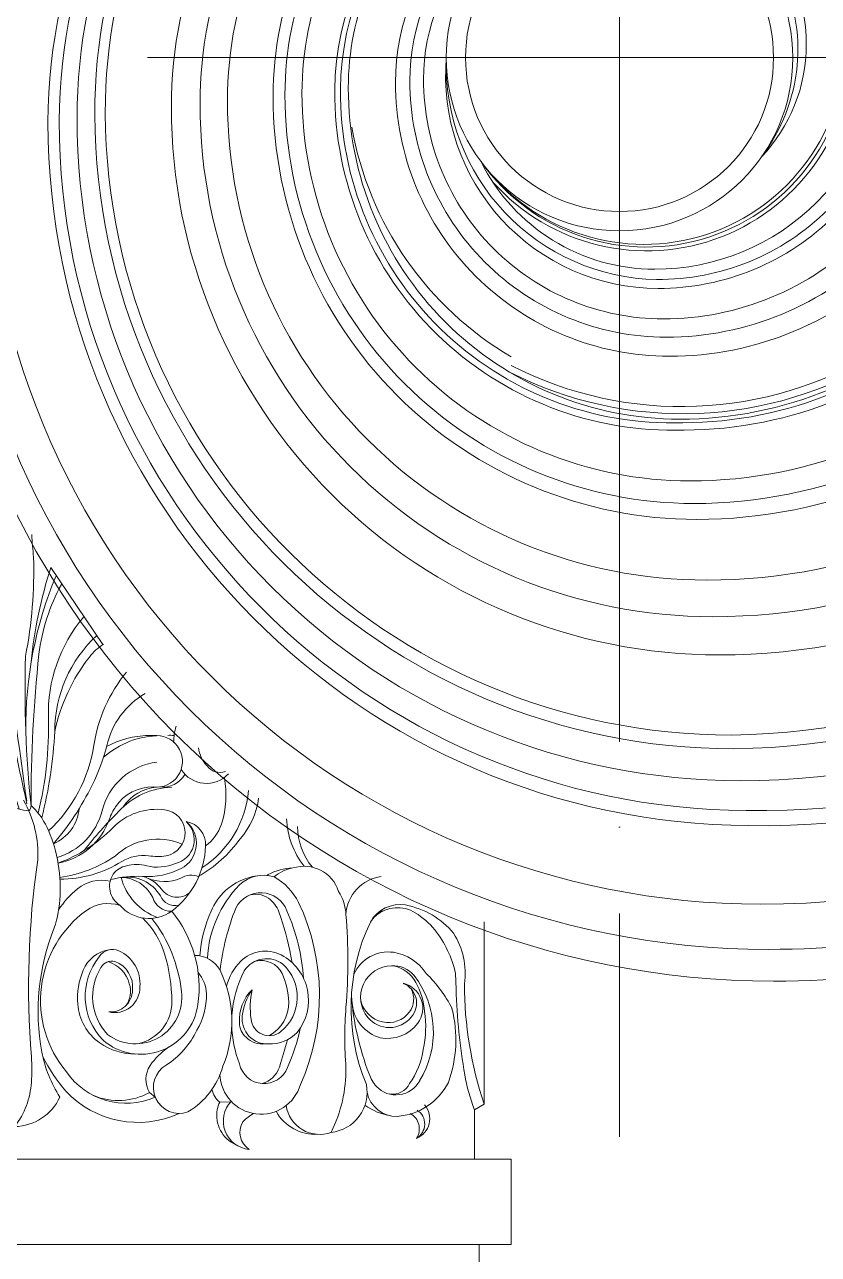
# Model space of a CAD drawing. Header units: millimetres. Extents: x 542654 to 551203, y 315718 to 321804.
# Drawn here: x 548022.7 to 548161.9, y 320954.9 to 321170.6 of the extents above; entities that cross this region are included whole.
import ezdxf

# ---------------------------------------------------------------- set-up
doc = ezdxf.new("R2010")
doc.units = ezdxf.units.MM
doc.linetypes.add('ACAD_ISO04W100', pattern=[30, 24, -3, 0, -3])
doc.layers.add('cad-block.com', color=250, linetype='Continuous')

msp = doc.modelspace()

# ---------------------------------------------------------------- linework, layer by layer
at = {"layer": 'cad-block.com', "color": 18, "linetype": 'ACAD_ISO04W100', "lineweight": 15, "ltscale": 5, "true_color": 0x000000}
for points in [[(548127.01, 321164.85), (548127.01, 321433.81)], [(548127.01, 321164.85), (548044.22, 321164.85)], [(548127.01, 321164.85), (548127.01, 320975.57)], [(548127.01, 321164.85), (548266.86, 321164.85)]]:
    msp.add_lwpolyline(points, dxfattribs=at)
at = {"layer": 'cad-block.com', "color": 18, "lineweight": 15, "true_color": 0x000000}
for points in [[(548119.75, 321380.65, -0.429574), (548329.51, 321178.35, -0.414214), (548154.01, 321002.85, -0.414214), (548005.51, 321151.35, -0.414214), (548127.01, 321272.85, -0.414214), (548228.26, 321171.6, -0.414214), (548140.51, 321083.85, -0.414214), (548066.26, 321158.1, -0.414214), (548127.01, 321218.85, -0.414214), (548177.64, 321168.22, -0.414214), (548133.76, 321124.35, -0.438402), (548096.64, 321164.85)], [(548128.83, 321373.41, -0.416147), (548322.54, 321177.88, -0.414214), (548153.08, 321008.43, -0.414214), (548009.7, 321151.81, -0.414214), (548127.01, 321269.13, -0.414214), (548224.77, 321171.37, -0.414214), (548140.05, 321086.64, -0.414214), (548068.35, 321158.33, -0.414214), (548127.01, 321216.99, -0.414214), (548175.89, 321168.11, -0.417631), (548133.52, 321125.93, -30.968964), (548133.52, 321125.93)], [(548127.01, 321362.84, -0.414214), (548312.63, 321177.22, -0.414214), (548151.76, 321016.36, -0.414214), (548015.64, 321152.47, -0.414214), (548127.01, 321263.84, -0.414214), (548219.82, 321171.04, -0.414214), (548139.39, 321090.6, -0.414214), (548071.33, 321158.66, -0.414214), (548127.01, 321214.35, -0.414214), (548173.41, 321167.94, -0.414214), (548133.2, 321127.73, -0.284609), (548102.73, 321146.6, -0.284609)], [(548127.01, 321346.28, -0.414214), (548297.1, 321176.19, -0.42078), (548149.69, 321030.14, -0.411803), (548026.79, 321153.51, -0.412759), (548127.01, 321253.01, -0.412194), (548209.04, 321170.52, -0.414336), (548138.35, 321099.52, -0.425817), (548077.08, 321159.18, -0.408915), (548127.01, 321208.67, -0.416495), (548167.95, 321167.68, -0.69498), (548104.75, 321143.08, -0.19289)], [(548127.01, 321342.72, -0.414214), (548293.77, 321175.97, -0.42078), (548149.24, 321032.78, -0.411803), (548028.75, 321153.73, -0.412759), (548127.01, 321251.28, -0.412194), (548207.43, 321170.41, -0.414336), (548138.13, 321100.8, -0.425817), (548078.06, 321159.29, -0.408915), (548127.01, 321207.81, -0.416495), (548167.15, 321167.63, -0.73706), (548102.73, 321146.6, -0.19289)], [(548127.01, 321333.96, -0.414214), (548285.55, 321175.42, -0.414214), (548148.15, 321038.02, -0.414214), (548031.89, 321154.28, -0.414214), (548127.01, 321249.4, -0.414214), (548206.28, 321170.13, -0.414214), (548137.58, 321101.43, -0.414214), (548079.45, 321159.56, -0.414214), (548127.01, 321207.13, -0.414214), (548166.65, 321167.49, -0.726097), (548102.73, 321146.6, -0.19289)], [(548127.01, 321325.07, -0.414214), (548277.22, 321174.86, -0.408391), (548147.04, 321043.61, -0.411853), (548035, 321154.84, -0.41421), (548127.01, 321247.63, -0.416479), (548205.06, 321169.86, -0.563338), (548107.63, 321109.74, -0.414214), (548107.63, 321109.74, -0.414214), (548107.63, 321109.74, -0.414214), (548107.63, 321109.74, -0.678734), (548107.63, 321109.74, -0.19289)], [(548127.01, 321321.86, -0.414214), (548274.21, 321174.66, -0.408391), (548146.64, 321046.03, -0.411853), (548036.84, 321155.04, -0.41421), (548127.01, 321245.98, -0.416479), (548203.5, 321169.76, -0.563338), (548108.02, 321110.84, -0.414214), (548108.02, 321110.84, -0.414214), (548108.02, 321110.84, -0.414214), (548108.02, 321110.84, -0.678734), (548108.02, 321110.84, -0.19289)], [(548127.05, 321304.52, -0.414275), (548257.97, 321173.58, -0.414214), (548144.47, 321060.08, -0.414214), (548048.43, 321156.12, -0.414214), (548127.01, 321234.7, -0.414214), (548192.49, 321169.21, -0.414214), (548135.74, 321112.46, -0.414214), (548087.72, 321160.48, -0.414214), (548127.01, 321199.77, -0.414214), (548159.75, 321167.03, -0.19289), (548151.9, 321147.44, -0.19289)], [(548127.01, 321295.61, -0.414214), (548249.6, 321173.02, -0.414214), (548143.36, 321066.78, -0.414214), (548053.46, 321156.68, -0.414214), (548127.01, 321230.23, -0.414214), (548188.3, 321168.93, -0.414214), (548135.18, 321115.81, -0.414214), (548090.24, 321160.76, -0.414214), (548127.01, 321197.54, -0.62135), (548151.9, 321147.44, -0.11209)], [(548127.01, 321287.05, -0.414214), (548241.58, 321172.49, -0.414214), (548142.29, 321073.2, -0.414214), (548058.27, 321157.21, -0.414214), (548127.01, 321225.95, -0.414214), (548184.29, 321168.67, -0.414214), (548134.65, 321119.02, -0.414214), (548092.64, 321161.03, -0.414214), (548127.01, 321195.4, -0.11209), (548139.38, 321192.59, -0.11209)], [(548133.52, 321125.93, -0.419263), (548096.64, 321164.85, -18.441705)], [(548108.02, 321112.34, -0.219266), (548080.06, 321152.65, -0.290785)], [(548021.72, 321033.1, -0.031982), (548014.97, 321062.37, 0.226137), (548004.44, 321078.42), (548004.44, 321078.42, -0.968726), (548010.29, 321088.29, -0.161307), (548015.35, 321081.77), (548016.92, 321076.49, -0.004584), (548023.06, 321034.48)], [(548023.1, 321033.99, -0.021067), (548018.73, 321057.47, 0.170848), (548006.89, 321084.51)], [(548023.83, 321033.56, -0.032939), (548022.85, 321059.84, 0.056907), (548024.26, 321077.2, -0.007846), (548023.95, 321081.18, 0.009538)], [(548023.86, 321058.89, -0.055702), (548027.31, 321075.4, 0.381708)], [(548022.91, 321046.68, -0.102031), (548028.21, 321073.94, 7259.273525)], [(548025.2, 321060.21, -0.093548), (548029.15, 321072.46, 4.106642)], [(548025.07, 321032.35, 0.067942), (548026.87, 321049.04, -0.18379), (548033.03, 321066.73, -2.74434)], [(548025.69, 321031.48, 0.051493), (548027.98, 321046.7, -0.20904), (548035.36, 321063.49, -0.155737)], [(548025.2, 321060.21, 0.025973), (548023.82, 321033.68), (548023.82, 321033.68)], [(548036.56, 321061.97, 0.087382), (548034.05, 321059.7, 0.111582), (548027.97, 321046.64, 0.111582)], [(548026.91, 321029.21, 0.167265), (548034.84, 321044.24, -0.133243), (548040.54, 321057.06, 10.717964)], [(548037.1, 321044.12, 0.031281), (548037.1, 321044.12, -0.208341), (548043.86, 321053.33, -0.208341)], [(548049.28, 321047.57, 0.079357), (548048.83, 321044.74, 0.079357)], [(548045.31, 321036.93, 1.066013), (548045.83, 321045.92, 5.01846)], [(548048.9, 321045.93, 0.061702), (548047.79, 321045.96, 7.839688)], [(548037.1, 321044.12, -0.05008), (548034.53, 321037.22, -0.06423), (548027.75, 321026.97, 0.097252)], [(548053.2, 321043.81, 0.160636), (548054.68, 321040.62, 0.329554), (548057.9, 321039.65, 0.329554)], [(548028.38, 321024.55, 0.266147), (548036.27, 321032.73, -0.308533), (548045.9, 321041.28, 15.726434)], [(548050.14, 321040.01, 0.494834), (548058.42, 321039.21)], [(548057.24, 321030.41, 0.120689), (548057.72, 321038.58, 0.120689)], [(548033.13, 321025.77, -0.035037), (548039.19, 321032.61), (548039.19, 321032.61, -0.203067), (548048.49, 321036.89, -0.105017), (548048.49, 321036.89, 0.083481)], [(548053.79, 321022.73), (548053.79, 321022.73), (548053.79, 321022.73, 0.230838), (548061.97, 321036.31, 0.14588)], [(548020.99, 320977.36, 0.144462), (548023.9, 320985.11, 0.036311), (548023.9, 320989.58, -0.056388), (548025, 321024.12, 0.00893), (548025, 321024.12, 0.146695), (548022.5, 321034.58, 2.966604)], [(548060.47, 321027.83, 0.152224), (548063.73, 321034.94, 3.018162)], [(548019.74, 321033.73, 0.073091), (548023.45, 321032.73, 0.239093), (548023.82, 321033.68, -0.002105), (548023.82, 321033.68, -0.035728), (548023.82, 321033.68, 11.056755)], [(548032.27, 321033.13, -0.276004), (548027.75, 321026.97)], [(548038.66, 321033.45, 0.068029), (548037.57, 321031.31, -0.269661), (548028.56, 321023.56, -1.793084)], [(548028.88, 321020.76, 0.143683), (548039.73, 321023.86, -0.16372), (548044.44, 321024.87, 0.093637), (548047.49, 321024.84, 0.857179), (548047.26, 321032.91), (548047.26, 321032.91, 0.236212), (548038.16, 321029.76, -0.1101), (548028.56, 321023.56)], [(548051.05, 321030.85, -0.533362), (548050.15, 321022.62, -0.13189), (548043.39, 321021.23, 0.071598), (548037.77, 321020.68, 1.541494)], [(548048.5, 321015.14, 0.084135), (548048.5, 321015.14, 0.2251), (548054.44, 321026.58, 0.378896), (548051.05, 321030.85, -0.59869), (548049.14, 321023.49, -0.150676), (548044.11, 321023.06, 0.151464), (548040.57, 321023.06, 0.214438), (548038.25, 321021.62)], [(548054.44, 321026.58, 0.14087), (548057.24, 321030.41, 0.158119)], [(548071.69, 321023.02, -0.155387), (548068.62, 321031.36, -17.958077)], [(548073.15, 321022.85, -0.175637), (548070.57, 321030.01, 134.157073)], [(548028.86, 321021.06, 0.117237), (548038.55, 321024.78, -0.298603), (548050.34, 321026.91)], [(548053.13, 321021.22), (548053.13, 321021.22, 0.1118), (548060.47, 321027.83, 0.176193)], [(548038.25, 321021.62, 0.421558), (548039.41, 321016.16, 0.14578)], [(548051.65, 321018.39, -0.434127), (548046.69, 321018.98, 0.169184), (548043.39, 321021.23, 0.011054)], [(548053.22, 321021.18, 0.247402), (548050.08, 321020.9, -0.208665), (548044.11, 321020.99, 8.862265)], [(548063.45, 321021.32, 0.154788), (548057.92, 321018.74, 0.107963), (548055.39, 321015.14, 0.089584), (548053.44, 321007.33, 2.17136)], [(548069.74, 321022.71, 0.112496), (548065.39, 321021.54, 0.028689), (548065.17, 321021.4, -1.904773)], [(548069.74, 321022.71, 0.142353), (548066.43, 321021.14, 2.62619)], [(548077.75, 321018.61, 0.41344), (548069.74, 321022.71, 1.636938)], [(548079.04, 321014.53, -0.3607), (548085.24, 321021.23, -1.117027)], [(548028.66, 321015.37, -0.078143), (548031.98, 321019.06), (548031.98, 321019.06, -0.22875), (548037.69, 321020.38)], [(548046.5, 321017.82, 0.309317), (548039.61, 321021.04, 6.599534)], [(548046.02, 321014.02, -0.246044), (548039.61, 321021.04, -5.231502)], [(548048.5, 321015.14, -0.351713), (548045.16, 321017.54, 0.285039), (548039.61, 321021.04, 57.748043)], [(548054.76, 321006.87, -0.184481), (548060.37, 321019.73)], [(548070.73, 321016.67, 0.156745), (548066.43, 321021.14, 1.99593)], [(548049.69, 321016.17, -0.362805), (548046.5, 321017.82, 1.295273)], [(548069.58, 321006.12, 0.008639), (548069.39, 321007.25, 0.04176), (548067.28, 321015, 0.148208), (548065.48, 321017.39, 0.262427), (548061.85, 321017.83)], [(548079.04, 321014.53, 0.13038), (548077.75, 321018.61, 0.481549)], [(548030.02, 320986.97), (548030.02, 320986.97, -0.432861), (548033.53, 321015.27), (548033.53, 321015.27, -0.233459), (548039.41, 321016.15, -0.181335)], [(548048.5, 321015.14, -0.208807), (548053.09, 320998.74), (548053.09, 320998.74, -0.594445), (548036.47, 320992.49), (548036.47, 320992.49, -0.382065), (548035.78, 321007.15, -0.375358), (548039.22, 321008.19, -0.0695), (548039.22, 321008.19, -0.317906), (548042.91, 321001.88, -0.496494), (548037.44, 320997.47)], [(548048.5, 321015.14, -0.385333), (548039.41, 321016.16, 2.094912)], [(548056.96, 321004.77, -0.063613), (548059.73, 321015.68)], [(548097.91, 321011.28, 0.171669), (548089.51, 321016.22, 0.31815), (548083.32, 321013.23, 1.347009)], [(548085.39, 321015.26, 0.098659), (548083.32, 321013.23)], [(548094.61, 321011.87, 0.08197), (548091.2, 321014.85, 0.325183), (548084.26, 321014.35, 1.087577)], [(548045.01, 321013.87, -0.141473), (548050.19, 321001.04), (548050.19, 321001.04, -0.664156), (548037.25, 320993.5), (548037.25, 320993.5, -0.339835), (548036.09, 321005.28, -0.323788), (548038.52, 321006.33, -0.0695), (548038.52, 321006.33, -0.347419), (548041.61, 321001.29, -0.437695), (548037.44, 320997.47)], [(548042.58, 320991.88, 0.354768), (548048.51, 320999.27, 0.072214), (548047.24, 321007.67, 0.12893), (548043.38, 321013.95, 0.231429)], [(548076.44, 320976.33, 0.118018), (548079.05, 320987.72, -0.041155), (548079.05, 320998.28, 0.041721), (548079.04, 321014.53, 12.046123)], [(548083.32, 321013.23, 0.212061), (548082.62, 320984.73, -0.439896), (548076.44, 320976.33)], [(548027.91, 321012.21, 0.141182), (548025.71, 320990.43, 0.094091), (548028.89, 320982.54, -0.288639), (548020.99, 320977.36, -0.191732)], [(548094.61, 321011.87, -0.114006), (548098.25, 321004.23), (548098.34, 321001.47, 0.035323), (548099.88, 320986.45, 0.04802), (548101.57, 320980.3), (548103.29, 320981.28)], [(548099.83, 321002.42, 0.177943), (548097.91, 321011.28, 0.177943)], [(548037.47, 321008.36, 0.25583), (548032.99, 321004.81, 0.119239), (548032.01, 320998.85, 0.225387), (548035.9, 320992.02, 0.155258), (548042.18, 320990.07, -2449053.141301)], [(548040.36, 320998.47, 0.246481), (548041.06, 321002.42, 0.254861), (548037.35, 321006.28, 5.104743)], [(548052.52, 321007.38, -0.274642), (548056.96, 321004.77, -0.217521), (548057.45, 320987.93)], [(548058.09, 321001.96, -0.121343), (548060.56, 321006.33)], [(548060.56, 321006.33, -0.321703), (548067.69, 321007.46, -0.986375)], [(548061.21, 321004.69, -0.436353), (548067.98, 321005.83, -3.0801)], [(548065.59, 320993.28, 0.279973), (548069.01, 320999.19, 0.104047), (548067.85, 321004.19, 0.347374), (548063.21, 321006.39, 0.607493)], [(548093.11, 321004.22, 0.209926), (548087.39, 321007.92, 3.939568)], [(548054.61, 321000.63, 0.162029), (548053.12, 321004.37, -1.099539), (548053.12, 321004.37, -1.382577)], [(548059.05, 320996.88, -0.103004), (548061.21, 321004.69)], [(548091.01, 321003.85, 0.238791), (548087.02, 321005.56, 6.80133)], [(548087.24, 321005.56, -0.240883), (548091.27, 321002.63, -4.829661)], [(548086.74, 320983.07, 0.318574), (548090.21, 320984.89, 0.119708), (548092.59, 320990.89, 0.090902), (548092.83, 320997.54, 0.116357), (548091.27, 321002.63, 0.116859)], [(548099.83, 321002.42, 0.083402), (548103.29, 320981.28, -1.397208)], [(548051.34, 320979.93, -0.908491), (548047.52, 320988.14, 0.143613), (548052.88, 320994.25), (548052.88, 320994.25, 0.132544), (548054.61, 321000.63, 0.15188)], [(548062.57, 321001.35, 0.211335), (548060.35, 320995.57, 0.213576), (548061.53, 320993.01, 0.21655), (548064.9, 320991.85, -0.961113)], [(548065.48, 320991.85, -0.461719), (548060.86, 320996.75, -0.115634), (548062.57, 321001.35, -20.065313)], [(548090.5, 321001.49, -0.285293), (548090.17, 320997.46, -0.296691), (548085.46, 320995.7, -0.291653), (548081.64, 320999.55, -6.417385)], [(548088.03, 320979.14, 0.266139), (548097, 320985.11, 0.151044), (548097.63, 320998.06, 4.474815)], [(548071.01, 320994.57, -0.054818), (548068.79, 320987.74), (548068.79, 320987.74, -0.752427), (548060.37, 320988.38), (548060.37, 320988.38, -0.086815), (548059.02, 320995.1, -0.086815)], [(548034.81, 320982.78, 0.226562), (548044.58, 320983.32, -0.282605), (548044.69, 320988.06, -0.083777), (548047.93, 320991.28, -0.075772)], [(548064.34, 320984.89, 0.253098), (548067.38, 320987.8, 0.01242), (548068.8, 320992.59)], [(548029.9, 320983.59, -0.062528), (548025.89, 320989.64, 0.967955)], [(548030.02, 320986.97, 0.361247), (548045.6, 320982.51, 0.274088)], [(548057.45, 320987.93, -0.192101), (548051.34, 320979.93, 2.094912)], [(548084.38, 320984.39, 0.510554), (548091.97, 320985.39, -0.596667)], [(548029.9, 320983.59, 0.322977), (548049.82, 320979.67, 0.272634)], [(548059.74, 320974.18, -0.351268), (548056.49, 320980.34, -0.060737), (548056.9, 320981.63, -0.162893), (548055.53, 320983.86, 1399.089496)], [(548062.91, 320979.64, 0.101009), (548060.98, 320978.21, 0.410571), (548062.1, 320973.34, -0.627937), (548058.92, 320981.78, -1.541012)], [(548068.55, 320981.03, -51.364145), (548068.55, 320981.03, 0.469787), (548076.44, 320976.33, 1.226798)], [(548086.91, 320979.24, -0.11263), (548082.38, 320981.09, 0.318197)], [(548091.55, 320980.25, -0.130764), (548091.55, 320980.25, -0.553254), (548091.4, 320975.28, 0.515467), (548092.84, 320981.15, 1.541012)], [(548074.13, 320976, -0.287042), (548066.78, 320980.03, 239.0764)], [(548091.4, 320975.28, 0.438192), (548090.31, 320979.67, -4.127219)]]:
    msp.add_lwpolyline(points, format="xyb", dxfattribs=at)
for points in [[(548036.44, 321061.89), (548027.31, 321075.4)], [(548045.86, 321045.92), (548043.87, 321045.92)], [(548103.29, 321013.28), (548103.29, 320981.28)], [(548044.58, 320983.32), (548045.6, 320982.51)], [(548056.9, 320981.63), (548058.84, 320981.7)], [(548101.57, 320980.3), (548101.57, 320971.62)], [(547840.28, 320956.68), (548108.03, 320956.68), (548108.03, 320971.62), (547840.28, 320971.62)], [(548105.52, 320952.77), (548102.38, 320952.77), (548102.38, 320956.68)]]:
    msp.add_lwpolyline(points, dxfattribs=at)
for radius in [30.38, 27]:
    msp.add_circle((548127.01, 321164.85), radius, dxfattribs=at)
for centre, radius, start, end in [((548046.58, 321030.74), 15.19, 90.3176, 131.4518), ((548044.49, 321030.74), 15.19, 90.3176, 119.2422), ((548046.97, 321041.31), 4.42, 262.176, 330.5039), ((548045.18, 321029.08), 7.86, 89.082, 146.178), ((548046.46, 321029.14), 7.78, 94.485, 146.3234), ((548064.59, 321015.34), 6.09, 72.3979, 133.8482), ((548064.1, 321013.46), 4.91, 20.9827, 153.0093), ((548035.91, 321000.79), 35.8, 4.0443, 23.7597), ((548036.2, 321000.34), 38.2, 335.8767, 25.315), ((548063.47, 320999.5), 9.01, 321.2546, 62.0627), ((548086.49, 321001.32), 6.66, 82.3059, 155.2842), ((548062.69, 321000.08), 7.82, 309.1741, 47.3933), ((548087.16, 321000.02), 5.54, 91.3789, 219.6473), ((548076.68, 320987.41), 23.51, 26.9394, 45.6391), ((548087.71, 320999.02), 3.72, 318.496, 68.3655), ((548088.03, 320998.12), 4.49, 323.8222, 76.4761), ((548078.02, 320993.93), 16.35, 328.5267, 37.3816), ((548077.02, 320998.33), 14.76, 168.1951, 188.2253), ((548127.62, 321003.84), 47.74, 184.1649, 201.1713), ((548086.89, 320999.45), 6.77, 186.3497, 254.0697), ((548065.59, 320996.48), 3.19, 184.6558, 309.6016), ((548086.66, 320999.64), 4.92, 219.9839, 321.1625), ((548082.89, 320996.48), 0.000224, 294.1619, 310.0646), ((548086.33, 320999.47), 6.66, 258.7398, 323.0208), ((548065.7, 320998.55), 6.7, 268.1578, 315.6399), ((548067.63, 320994.02), 0.000224, 229.9354, 245.8381), ((548070.49, 320993.86), 0.00027, 229.9354, 245.8381), ((548085.03, 320992.94), 0.00027, 294.1619, 310.0646), ((548083.59, 320991.89), 27.18, 191.4968, 191.5056), ((548064.15, 320986.73), 7.2, 182.0353, 343.8455), ((548089.97, 320989.08), 7.3, 199.8869, 220.0318), ((548087.9, 320984.39), 5.25, 191.2383, 271.3421)]:
    msp.add_arc(centre, radius, start, end, dxfattribs=at)
at = {"layer": 'cad-block.com', "color": 18, "lineweight": 15, "true_color": 0x000000, "extrusion": (0, 0, -1)}
msp.add_ellipse((548021.39, 321020.81), major_axis=(-1.24, 14.27), ratio=0.521284, start_param=0.49456, end_param=2.262427, dxfattribs=at)

doc.saveas('drawing.dxf')
